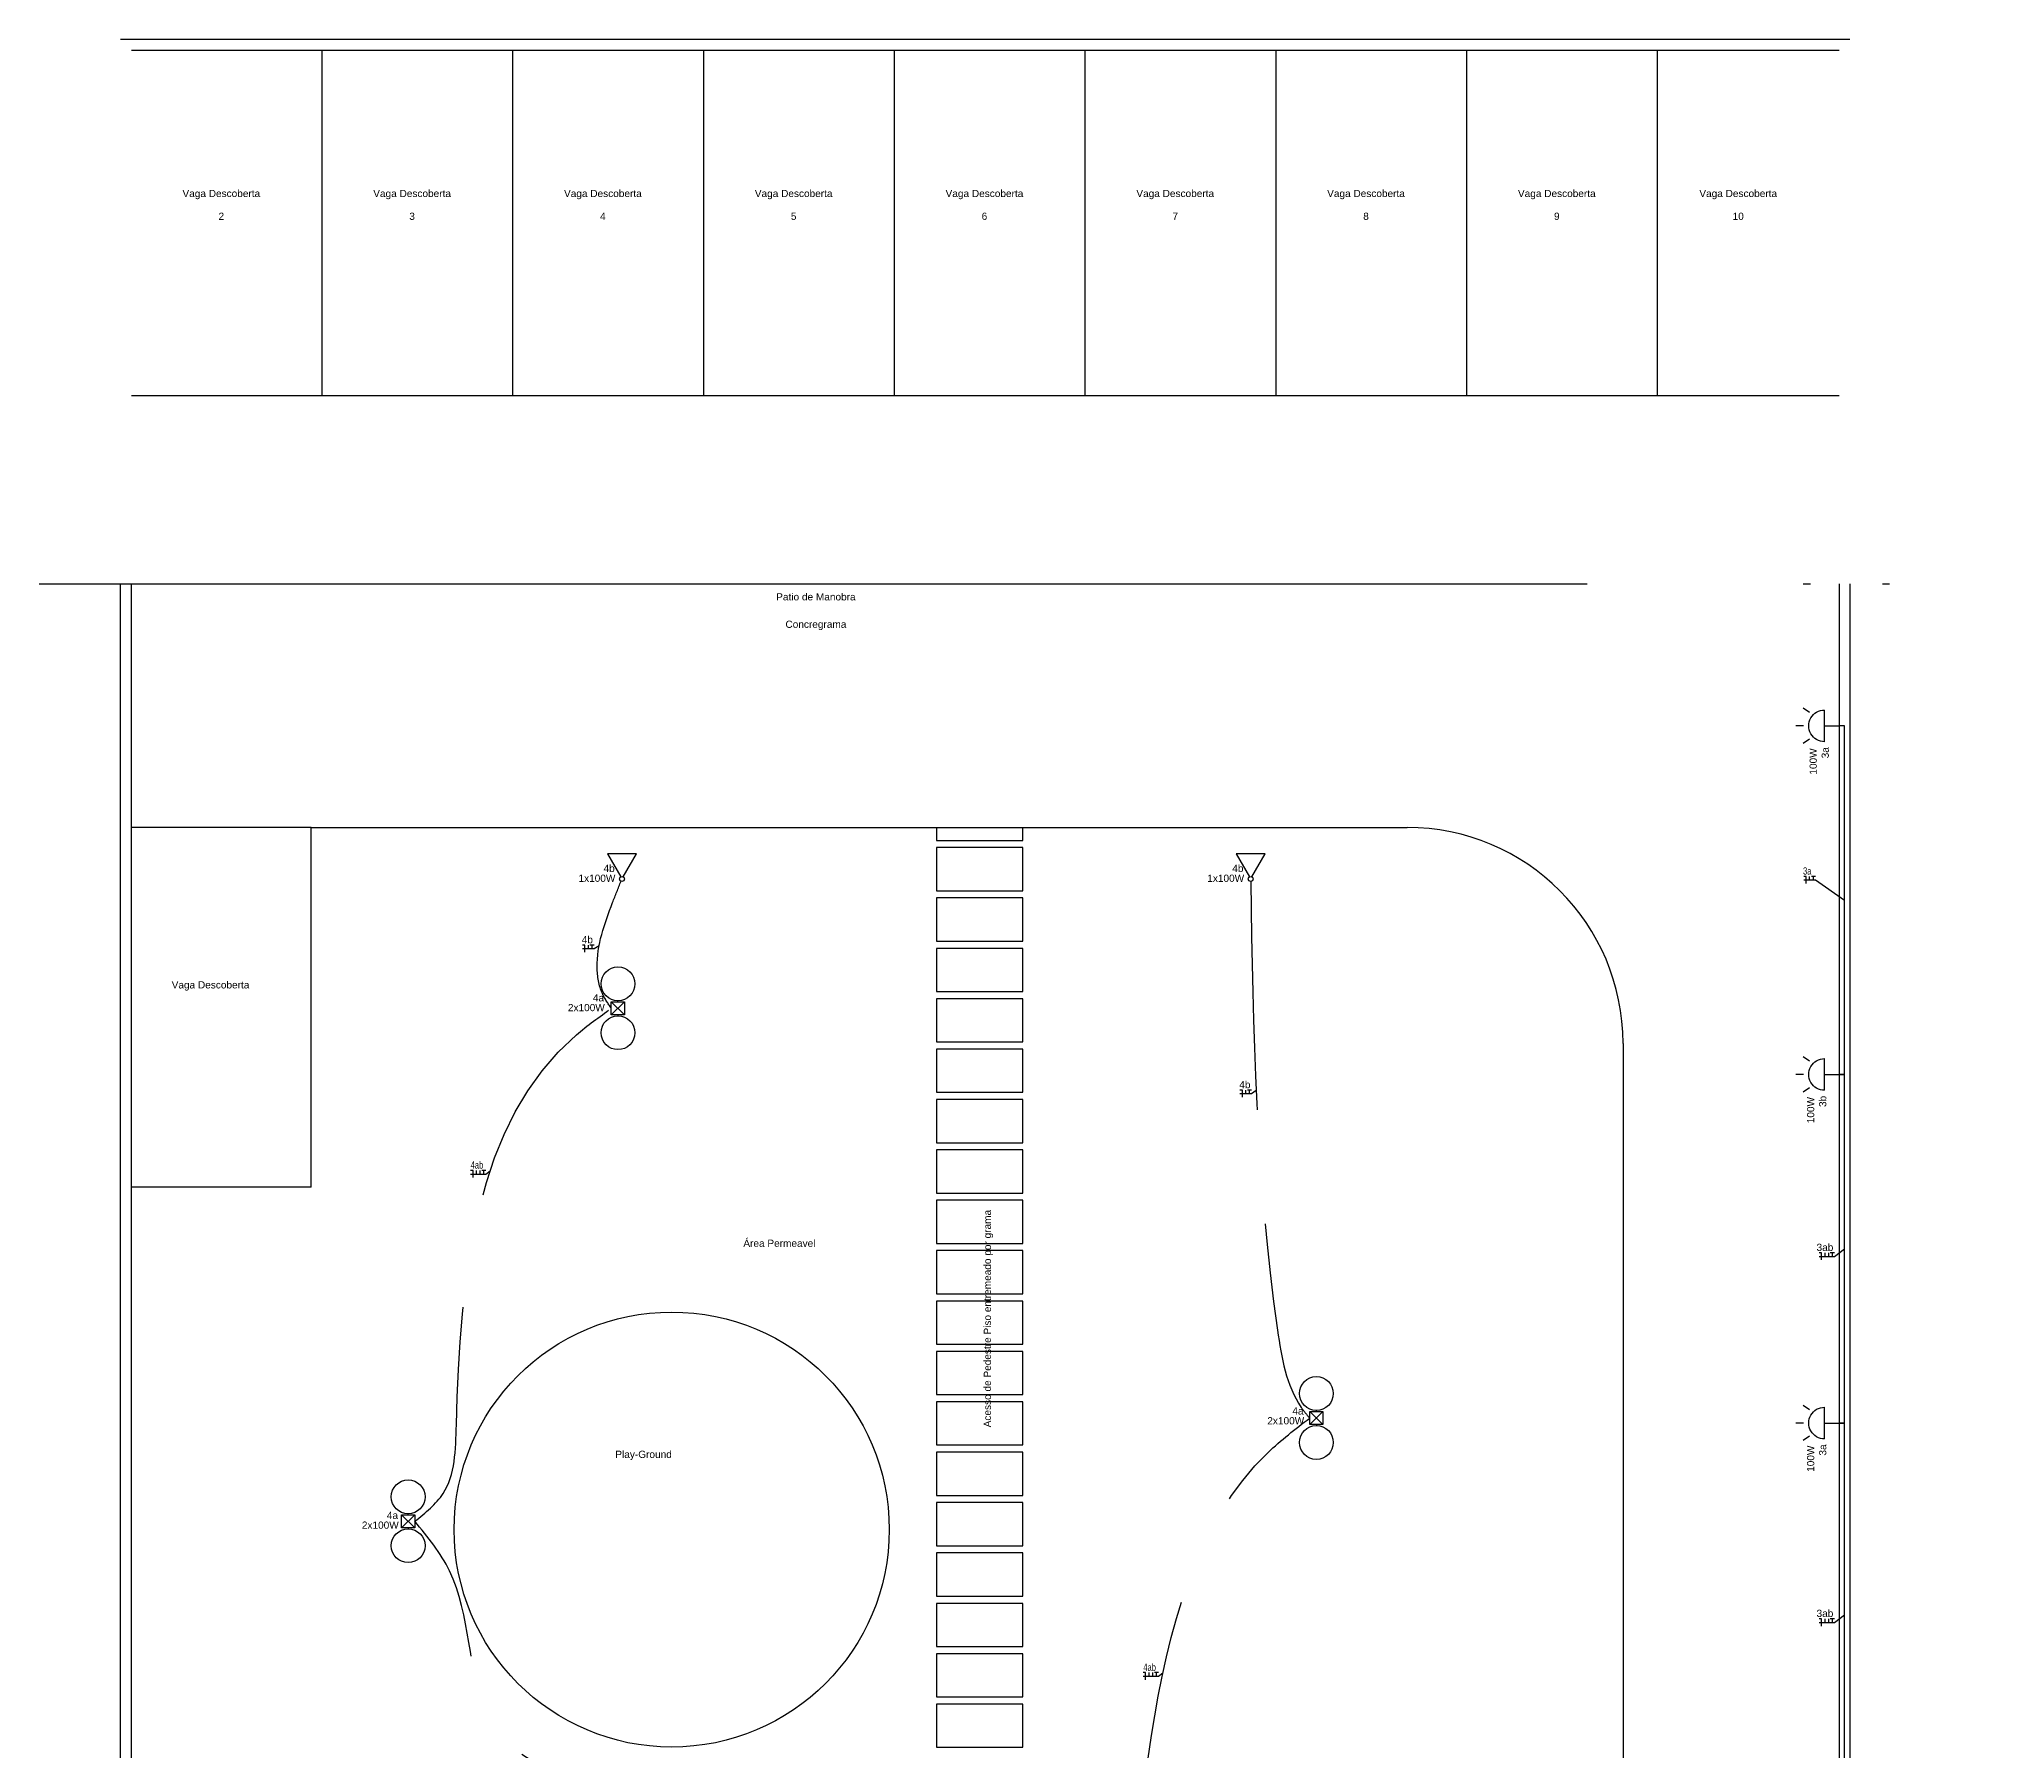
# Model space of a CAD drawing. Extents: x -115 to 23, y 4 to 69.
# Drawn here: x -114.86 to -87.56, y 41.53 to 65.31 of the extents above; entities that cross this region are included whole.
import ezdxf
from ezdxf.enums import TextEntityAlignment as Align

# ---------------------------------------------------------------- set-up
doc = ezdxf.new("R2010")
doc.units = 0
doc.header["$MEASUREMENT"] = 0
doc.linetypes.add('CORTE', pattern=[2850, 2150, -300, 0, -100, 0, -300])
doc.linetypes.add('HIDDEN2', pattern=[4.7625, 3.175, -1.5875])
for name, color, linetype in [('3', 60, 'CONTINUOUS'), ('BASE', 8, 'CONTINUOUS'), ('Chamada', 3, 'CONTINUOUS'), ('Elétrico', 5, 'CONTINUOUS'), ('texto', 7, 'CONTINUOUS'), ('Texto - Elétrica', 3, 'CONTINUOUS'), ('TOMADAS.GI', 5, 'CONTINUOUS')]:
    doc.layers.add(name, color=color, linetype=linetype)
doc.styles.add('ARIAL', font='arial.ttf')
doc.styles.get("Standard").update_dxf_attribs({"font": 'arial.ttf'})

# ---------------------------------------------------------------- blocks, each defined once
blk = doc.blocks.new('A$C29F27248')
at = {"layer": 'TOMADAS.GI', "color": 4}
for p, q in [((-0.184, 0.184), (0.184, 0.184)), ((-0.184, -0.184), (-0.184, 0.184)), ((-0.184, -0.184), (0.184, 0.184)), ((0.184, -0.184), (-0.184, 0.184)), ((0, 0.184), (0, 0.209)), ((0.184, 0.184), (0.184, -0.184)), ((0.184, -0.184), (-0.184, -0.184)), ((0, -0.184), (0, -0.209))]:
    blk.add_line(p, q, dxfattribs=at)
for centre in [(0.001, 0.679), (0.001, -0.679)]:
    blk.add_circle(centre, 0.47, dxfattribs=at)
blk = doc.blocks.new('A$C089607AB')
at = {"layer": 'TOMADAS.GI', "color": 4}
for p, q in [((0, 0.493), (0, 0.598)), ((-0.184, 0.412), (-0.244, 0.499)), ((0.184, 0.412), (0.244, 0.499)), ((0.22, 0.2), (-0.22, 0.2)), ((0, 0.2), (0, 0))]:
    blk.add_line(p, q, dxfattribs=at)
blk.add_arc((0, 0.201), 0.22, 359.844, 180.156, dxfattribs=at)

msp = doc.modelspace()

# ---------------------------------------------------------------- linework, layer by layer
at = {"layer": '3', "color": 4}
for points in [[(-106.752, 53.673), (-106.568, 53.992), (-106.969, 53.991), (-106.785, 53.673)], [(-98.018, 53.673), (-97.835, 53.992), (-98.236, 53.991), (-98.052, 53.673)]]:
    msp.add_lwpolyline(points, dxfattribs=at)
for centre in [(-106.768, 53.644), (-98.035, 53.644)]:
    msp.add_circle(centre, 0.0335, dxfattribs=at)
at = {"layer": 'BASE'}
for p, q in [((-113.733, 65.31), (-89.713, 65.31)), ((-113.583, 65.16), (-89.863, 65.16)), ((-110.933, 60.36), (-110.933, 65.16)), ((-108.283, 60.36), (-108.283, 65.16)), ((-105.633, 60.36), (-105.633, 65.16)), ((-102.983, 60.36), (-102.983, 65.16)), ((-100.333, 60.36), (-100.333, 65.16)), ((-97.683, 60.36), (-97.683, 65.16)), ((-95.033, 60.36), (-95.033, 65.16)), ((-92.383, 60.36), (-92.383, 65.16)), ((-113.583, 60.36), (-89.863, 60.36)), ((-113.733, 40.08), (-113.733, 57.746)), ((-113.583, 40.08), (-113.583, 57.746)), ((-89.863, 57.746), (-89.863, 20)), ((-89.713, 57.746), (-89.713, 20)), ((-111.083, 54.36), (-113.583, 54.36)), ((-111.083, 49.36), (-111.083, 54.36)), ((-111.083, 54.36), (-95.863, 54.36)), ((-92.863, 51.36), (-92.863, 37.95)), ((-111.083, 49.36), (-113.583, 49.36))]:
    msp.add_line(p, q, dxfattribs=at)
msp.add_lwpolyline([(-102.398, 54.36), (-102.398, 54.18), (-101.198, 54.18), (-101.198, 54.36)], dxfattribs=at)
for points in [[(-102.398, 53.48), (-101.198, 53.48), (-101.198, 54.08), (-102.398, 54.08)], [(-102.398, 52.78), (-101.198, 52.78), (-101.198, 53.38), (-102.398, 53.38)], [(-102.398, 52.08), (-101.198, 52.08), (-101.198, 52.68), (-102.398, 52.68)], [(-102.398, 51.38), (-101.198, 51.38), (-101.198, 51.98), (-102.398, 51.98)], [(-102.398, 50.68), (-101.198, 50.68), (-101.198, 51.28), (-102.398, 51.28)], [(-102.398, 49.98), (-101.198, 49.98), (-101.198, 50.58), (-102.398, 50.58)], [(-102.398, 49.28), (-101.198, 49.28), (-101.198, 49.88), (-102.398, 49.88)], [(-102.398, 48.58), (-101.198, 48.58), (-101.198, 49.18), (-102.398, 49.18)], [(-102.398, 47.88), (-101.198, 47.88), (-101.198, 48.48), (-102.398, 48.48)], [(-102.398, 47.18), (-101.198, 47.18), (-101.198, 47.78), (-102.398, 47.78)], [(-102.398, 46.48), (-101.198, 46.48), (-101.198, 47.08), (-102.398, 47.08)], [(-102.398, 45.78), (-101.198, 45.78), (-101.198, 46.38), (-102.398, 46.38)], [(-102.398, 45.08), (-101.198, 45.08), (-101.198, 45.68), (-102.398, 45.68)], [(-102.398, 44.38), (-101.198, 44.38), (-101.198, 44.98), (-102.398, 44.98)], [(-102.398, 43.68), (-101.198, 43.68), (-101.198, 44.28), (-102.398, 44.28)], [(-102.398, 42.98), (-101.198, 42.98), (-101.198, 43.58), (-102.398, 43.58)], [(-102.398, 42.28), (-101.198, 42.28), (-101.198, 42.88), (-102.398, 42.88)], [(-102.398, 41.58), (-101.198, 41.58), (-101.198, 42.18), (-102.398, 42.18)]]:
    msp.add_lwpolyline(points, close=True, dxfattribs=at)
msp.add_circle((-106.077, 44.605), 3.022, dxfattribs=at)
msp.add_arc((-95.863, 51.36), 3, 0, 90, dxfattribs=at)
at = {"layer": 'Chamada', "linetype": 'Continuous'}
for p, q in [((-90.352, 53.63), (-90.188, 53.63)), ((-107.317, 52.676), (-107.155, 52.676)), ((-98.184, 50.662), (-98.022, 50.662)), ((-108.871, 49.545), (-108.658, 49.545)), ((-90.139, 48.401), (-89.926, 48.401)), ((-90.139, 43.315), (-89.926, 43.315)), ((-99.527, 42.567), (-99.315, 42.567))]:
    msp.add_line(p, q, dxfattribs=at)
at = {"layer": 'Chamada'}
for p, q in [((-90.188, 53.63), (-89.788, 53.35)), ((-107.155, 52.676), (-107.085, 52.721)), ((-98.022, 50.662), (-97.961, 50.709)), ((-108.658, 49.545), (-108.597, 49.591)), ((-89.926, 48.401), (-89.788, 48.506)), ((-89.926, 43.315), (-89.788, 43.421)), ((-99.315, 42.567), (-99.254, 42.614))]:
    msp.add_line(p, q, dxfattribs=at)
at = {"layer": 'Elétrico', "linetype": 'CORTE', "ltscale": 0.01}
msp.add_line((-114.861, 57.746), (-87.562, 57.746), dxfattribs=at)
at = {"layer": 'Elétrico', "linetype": 'Continuous'}
for p, q in [((-90.319, 53.68), (-90.352, 53.68)), ((-90.319, 53.58), (-90.319, 53.68)), ((-90.271, 53.63), (-90.271, 53.68)), ((-90.188, 53.68), (-90.246, 53.68)), ((-90.217, 53.63), (-90.217, 53.68)), ((-107.284, 52.726), (-107.317, 52.726)), ((-107.284, 52.626), (-107.284, 52.726)), ((-107.234, 52.676), (-107.234, 52.726)), ((-107.155, 52.726), (-107.213, 52.726)), ((-107.184, 52.676), (-107.184, 52.726)), ((-98.151, 50.712), (-98.184, 50.712)), ((-98.151, 50.612), (-98.151, 50.712)), ((-98.101, 50.662), (-98.101, 50.712)), ((-98.022, 50.712), (-98.08, 50.712)), ((-98.051, 50.662), (-98.051, 50.712)), ((-108.837, 49.595), (-108.871, 49.595)), ((-108.837, 49.495), (-108.837, 49.595)), ((-108.787, 49.545), (-108.787, 49.595)), ((-108.737, 49.545), (-108.737, 49.595)), ((-108.658, 49.595), (-108.716, 49.595)), ((-108.687, 49.545), (-108.687, 49.595)), ((-90.105, 48.451), (-90.139, 48.451)), ((-90.105, 48.351), (-90.105, 48.451)), ((-90.057, 48.401), (-90.057, 48.451)), ((-90.005, 48.401), (-90.005, 48.451)), ((-89.926, 48.451), (-89.985, 48.451)), ((-89.955, 48.401), (-89.955, 48.451)), ((-90.105, 43.365), (-90.139, 43.365)), ((-90.105, 43.265), (-90.105, 43.365)), ((-90.057, 43.315), (-90.057, 43.365)), ((-90.005, 43.315), (-90.005, 43.365)), ((-89.926, 43.365), (-89.985, 43.365)), ((-89.955, 43.315), (-89.955, 43.365)), ((-99.494, 42.617), (-99.527, 42.617)), ((-99.494, 42.517), (-99.494, 42.617)), ((-99.444, 42.567), (-99.444, 42.617)), ((-99.394, 42.567), (-99.394, 42.617)), ((-99.315, 42.617), (-99.373, 42.617)), ((-99.344, 42.567), (-99.344, 42.617))]:
    msp.add_line(p, q, dxfattribs=at)
at = {"layer": 'Elétrico'}
for points in [[(-89.863, 50.928), (-89.788, 50.928), (-89.788, 55.771), (-89.863, 55.771)], [(-89.863, 46.085), (-89.788, 46.085), (-89.788, 50.928), (-89.863, 50.928)], [(-89.863, 41.241), (-89.788, 41.241), (-89.788, 46.085), (-89.863, 46.085)]]:
    msp.add_lwpolyline(points, dxfattribs=at)
at = {"layer": 'Elétrico', "linetype": 'HIDDEN2'}
for points in [[(-106.916, 51.847), (-107.04, 52.052), (-107.113, 52.414), (-106.898, 53.316), (-106.781, 53.613)], [(-98.035, 53.611), (-97.663, 47.376), (-97.332, 46.302), (-97.217, 46.153)], [(-109.646, 44.72), (-109.252, 45.106), (-109.068, 46.06), (-107.401, 51.478), (-106.916, 51.847)], [(-100.503, 35.82), (-100.307, 36.41), (-99.412, 41.742), (-97.794, 45.676), (-97.215, 46.155)], [(-100.503, 35.82), (-100.304, 37.109), (-100.24, 39.946), (-100.703, 40.615), (-104.049, 41.063), (-108.662, 42.086), (-109.162, 44.03), (-109.646, 44.72)]]:
    msp.add_spline(points, degree=3, dxfattribs=at)

# ---------------------------------------------------------------- block references
at = {"layer": 'TOMADAS.GI', "xscale": -1, "rotation": 90}
for p in [(-89.863, 55.771), (-89.863, 50.928), (-89.863, 46.085)]:
    msp.add_blockref('A$C089607AB', p, dxfattribs=at)
at = {"layer": 'TOMADAS.GI', "xscale": 0.5, "yscale": 0.5, "zscale": 0.5}
for p in [(-106.824, 51.847), (-97.123, 46.155), (-109.738, 44.72)]:
    msp.add_blockref('A$C29F27248', p, dxfattribs=at)

# ---------------------------------------------------------------- texts
at = {"layer": 'texto'}
for s, p in [('Vaga Descoberta', (-112.333, 63.088)), ('Vaga Descoberta', (-109.683, 63.088)), ('Vaga Descoberta', (-107.033, 63.088)), ('Vaga Descoberta', (-104.383, 63.088)), ('Vaga Descoberta', (-101.733, 63.088)), ('Vaga Descoberta', (-99.083, 63.088)), ('Vaga Descoberta', (-96.433, 63.088)), ('Vaga Descoberta', (-93.783, 63.088)), ('Vaga Descoberta', (-91.263, 63.088)), ('2', (-112.333, 62.771)), ('3', (-109.683, 62.771)), ('4', (-107.033, 62.771)), ('5', (-104.383, 62.771)), ('6', (-101.733, 62.771)), ('7', (-99.083, 62.771)), ('8', (-96.433, 62.771)), ('9', (-93.783, 62.771)), ('10', (-91.263, 62.771))]:
    msp.add_text(s, height=0.1, dxfattribs=at).set_placement(p, align=Align.BOTTOM_CENTER)
at = {"layer": 'texto', "color": 2}
for s, p in [('Patio de Manobra', (-104.074, 57.484)), ('Concregrama', (-104.074, 57.103)), ('Vaga Descoberta', (-112.483, 52.093)), ('Área Permeavel', (-104.581, 48.503))]:
    msp.add_text(s, height=0.1, dxfattribs=at).set_placement(p, align=Align.BOTTOM_CENTER)
msp.add_text('Acesso de Pedestre Piso entremeado por grama', height=0.1, rotation=90, dxfattribs=at).set_placement((-101.613, 47.536), align=Align.BOTTOM_CENTER)
msp.add_text('Play-Ground', height=0.1, dxfattribs=at).set_placement((-106.468, 45.638), align=Align.MIDDLE)
at = {"layer": 'Texto - Elétrica', "color": 2, "style": 'ARIAL'}
for s, p in [('100W', (-90.172, 55.094)), ('3a', (-90.005, 55.32)), ('100W', (-90.207, 50.25)), ('3b', (-90.04, 50.476)), ('100W', (-90.207, 45.407)), ('3a', (-90.04, 45.633))]:
    msp.add_text(s, height=0.1, rotation=90, dxfattribs=at).set_placement(p)
for s, p in [('4b', (-107.024, 53.741)), ('4b', (-98.291, 53.741)), ('1x100W', (-107.372, 53.604)), ('1x100W', (-98.638, 53.604)), ('2x100W', (-107.519, 51.807)), ('4a', (-107.172, 51.943)), ('2x100W', (-97.804, 46.067)), ('4a', (-97.456, 46.203)), ('4a', (-110.034, 44.753)), ('2x100W', (-110.381, 44.617))]:
    msp.add_text(s, height=0.1, dxfattribs=at).set_placement(p)
at = {"layer": 'Texto - Elétrica', "color": 2, "linetype": 'Continuous', "style": 'ARIAL', "width": 0.75}
for s, p in [('3a', (-90.363, 53.705)), ('4ab', (-108.87, 49.62)), ('4ab', (-99.526, 42.642))]:
    msp.add_text(s, height=0.1, dxfattribs=at).set_placement(p)
at = {"layer": 'Texto - Elétrica', "color": 2, "linetype": 'Continuous', "style": 'ARIAL'}
for s, p in [('4b', (-107.327, 52.751)), ('4b', (-98.193, 50.737)), ('3ab', (-90.175, 48.476)), ('3ab', (-90.175, 43.391))]:
    msp.add_text(s, height=0.1, dxfattribs=at).set_placement(p)

doc.saveas('drawing.dxf')
